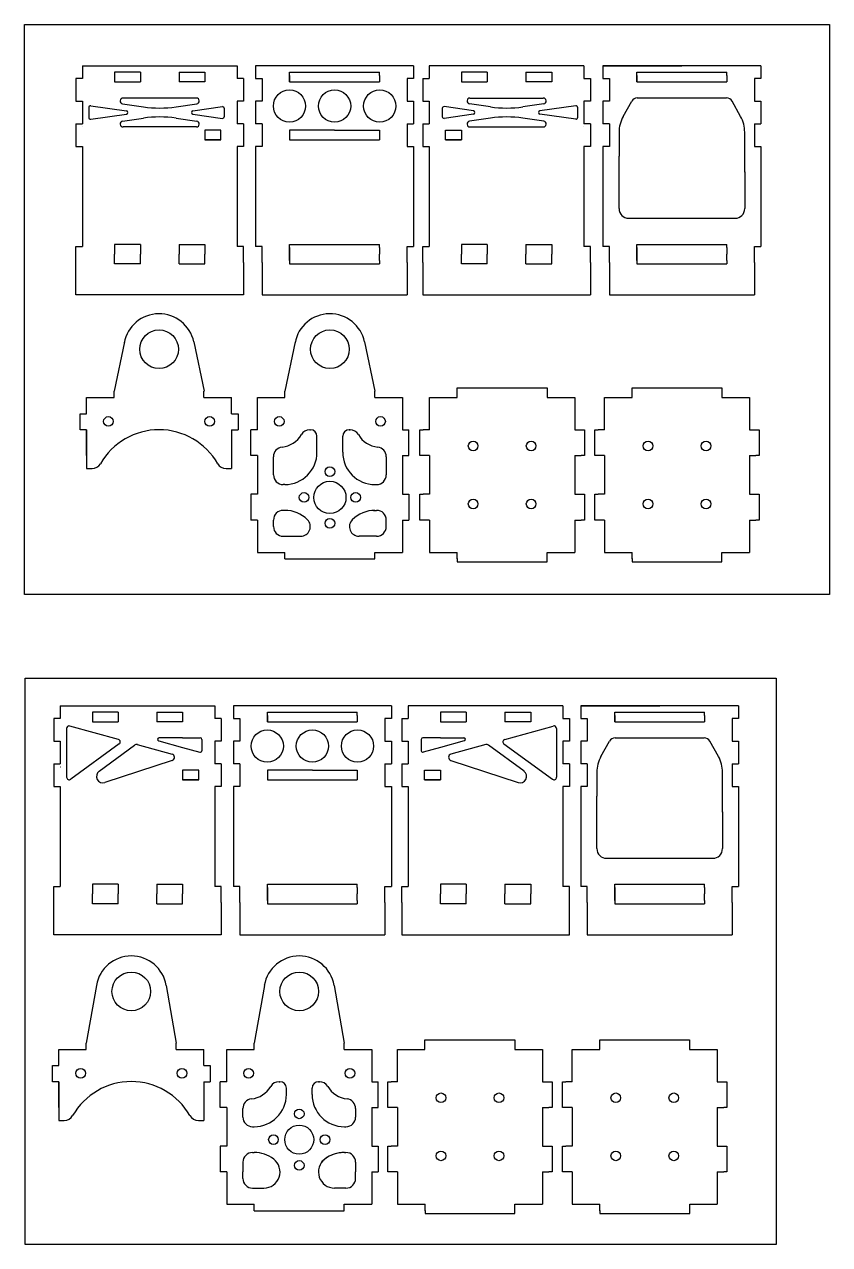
# Model space of a CAD drawing. Header units: millimetres. Extents: x 864 to 2914, y 1502 to 2002.
# Drawn here: x 1933.5 to 2183.4, y 1623.7 to 2002 of the extents above; entities that cross this region are included whole.
import ezdxf

# ---------------------------------------------------------------- set-up
doc = ezdxf.new("R2010")
doc.units = ezdxf.units.MM
doc.layers.add('2mm碳板', color=1, linetype='Continuous')
doc.layers.add('3mm碳板', color=160, linetype='Continuous')

msp = doc.modelspace()

# ---------------------------------------------------------------- linework, layer by layer
for points in [[(1933.52, 2002.04), (2183.39, 2002.04), (2183.39, 1825.22), (1933.52, 1825.22)], [(1933.73, 1799.29), (2166.78, 1799.29), (2166.78, 1623.66), (1933.73, 1623.66)]]:
    msp.add_lwpolyline(points, close=True)
at = {"layer": '2mm碳板'}
for p, q in [((1951.52, 1989.23), (1999.52, 1989.23)), ((1951.52, 1989.23), (1951.52, 1985.23)), ((1969.52, 1987.23), (1961.52, 1987.23)), ((1961.52, 1987.23), (1961.52, 1984.23)), ((1969.52, 1987.23), (1969.52, 1984.23)), ((1981.52, 1987.23), (1981.52, 1984.23)), ((1981.52, 1987.23), (1989.52, 1987.23)), ((1989.52, 1987.23), (1989.52, 1984.23)), ((1999.52, 1989.23), (1999.52, 1985.23)), ((2005.28, 1989.23), (2005.28, 1985.23)), ((2005.28, 1989.23), (2005.28, 1985.23)), ((2054.28, 1989.23), (2005.28, 1989.23)), ((2015.82, 1986.23), (2015.82, 1987.23)), ((2015.82, 1987.23), (2043.7, 1987.23)), ((2043.7, 1986.23), (2043.7, 1987.23)), ((2054.28, 1989.23), (2054.28, 1985.23)), ((2107.17, 1989.23), (2059.17, 1989.23)), ((2059.17, 1989.23), (2059.17, 1985.23)), ((2077.17, 1987.23), (2069.17, 1987.23)), ((2069.17, 1987.23), (2069.17, 1984.23)), ((2077.17, 1987.23), (2077.17, 1984.23)), ((2089.17, 1987.23), (2089.17, 1984.23)), ((2089.17, 1987.23), (2097.17, 1987.23)), ((2097.17, 1987.23), (2097.17, 1984.23)), ((2107.17, 1989.23), (2107.17, 1985.23)), ((2113.05, 1989.23), (2113.05, 1985.23)), ((2113.05, 1989.23), (2113.05, 1985.23)), ((2162.05, 1989.23), (2113.05, 1989.23)), ((2113.05, 1989.23), (2137.55, 1989.23)), ((2123.59, 1986.23), (2123.59, 1987.23)), ((2123.59, 1987.23), (2151.47, 1987.23)), ((2151.47, 1986.23), (2151.47, 1987.23)), ((2162.05, 1989.23), (2162.05, 1985.23)), ((1949.52, 1985.23), (1949.52, 1978.23)), ((1951.52, 1985.23), (1949.52, 1985.23)), ((1949.52, 1985.23), (1949.52, 1978.23)), ((1961.52, 1984.23), (1969.52, 1984.23)), ((1989.52, 1984.23), (1981.52, 1984.23)), ((2001.52, 1985.23), (1999.52, 1985.23)), ((2001.52, 1985.23), (2001.52, 1978.23)), ((2005.28, 1985.23), (2006.78, 1985.23)), ((2005.28, 1985.23), (2007.28, 1985.23)), ((2007.28, 1985.23), (2007.28, 1978.23)), ((2007.28, 1985.23), (2007.28, 1978.23)), ((2015.82, 1986.23), (2015.82, 1984.23)), ((2015.82, 1984.23), (2015.82, 1986.23)), ((2015.82, 1984.23), (2043.7, 1984.23)), ((2043.7, 1986.23), (2043.7, 1984.23)), ((2054.28, 1985.23), (2052.28, 1985.23)), ((2052.28, 1985.23), (2052.28, 1978.23)), ((2057.17, 1985.23), (2057.17, 1978.23)), ((2057.17, 1985.23), (2059.17, 1985.23)), ((2069.17, 1984.23), (2077.17, 1984.23)), ((2097.17, 1984.23), (2089.17, 1984.23)), ((2107.17, 1985.23), (2109.17, 1985.23)), ((2109.17, 1985.23), (2109.17, 1978.23)), ((2109.17, 1985.23), (2109.17, 1978.23)), ((2113.05, 1985.23), (2114.55, 1985.23)), ((2113.05, 1985.23), (2115.05, 1985.23)), ((2115.05, 1985.23), (2115.05, 1978.23)), ((2115.05, 1985.23), (2115.05, 1978.23)), ((2123.59, 1986.23), (2123.59, 1984.23)), ((2123.59, 1984.23), (2123.59, 1986.23)), ((2123.59, 1984.23), (2151.47, 1984.23)), ((2151.47, 1986.23), (2151.47, 1984.23)), ((2162.05, 1985.23), (2160.05, 1985.23)), ((2160.05, 1985.23), (2160.05, 1978.23)), ((1986.89, 1979.21), (1964.15, 1979.21)), ((2071.79, 1979.21), (2094.54, 1979.21)), ((2123.72, 1979.23), (2137.55, 1979.23)), ((2137.55, 1979.23), (2151.38, 1979.23)), ((1949.52, 1978.23), (1951.52, 1978.23)), ((1951.52, 1978.23), (1951.52, 1971.23)), ((1953.52, 1976.34), (1953.52, 1973.11)), ((1954.09, 1976.84), (1965.2, 1975.22)), ((1964.01, 1977.41), (1970.47, 1976.47)), ((1980.57, 1976.47), (1987.02, 1977.41)), ((1985.84, 1975.22), (1994.95, 1976.55)), ((1995.52, 1976.05), (1995.52, 1973.4)), ((1999.52, 1978.23), (1999.52, 1971.23)), ((2001.52, 1978.23), (1999.52, 1978.23)), ((2007.28, 1978.23), (2005.28, 1978.23)), ((2005.28, 1978.23), (2005.28, 1976.73)), ((2005.28, 1976.73), (2005.28, 1971.23)), ((2052.28, 1978.23), (2054.28, 1978.23)), ((2054.28, 1978.23), (2054.28, 1971.23)), ((2057.17, 1978.23), (2059.17, 1978.23)), ((2059.17, 1978.23), (2059.17, 1971.23)), ((2063.17, 1976.05), (2063.17, 1973.4)), ((2072.85, 1975.22), (2063.74, 1976.55)), ((2078.12, 1976.47), (2071.66, 1977.41)), ((2094.67, 1977.41), (2088.22, 1976.47)), ((2104.6, 1976.84), (2093.49, 1975.22)), ((2105.17, 1976.34), (2105.17, 1973.11)), ((2107.17, 1978.23), (2107.17, 1971.23)), ((2109.17, 1978.23), (2107.17, 1978.23)), ((2115.05, 1978.23), (2113.05, 1978.23)), ((2113.05, 1978.23), (2113.05, 1976.73)), ((2113.05, 1976.73), (2113.05, 1971.23)), ((2119.33, 1973.51), (2121.97, 1978.21)), ((2155.76, 1973.51), (2153.12, 1978.21)), ((2160.05, 1978.23), (2162.05, 1978.23)), ((2162.05, 1978.23), (2162.05, 1971.23)), ((1954.09, 1972.61), (1965.2, 1974.23)), ((1964.01, 1972.04), (1970.47, 1972.98)), ((1980.57, 1972.98), (1987.02, 1972.04)), ((1985.84, 1974.23), (1994.95, 1972.9)), ((2072.85, 1974.23), (2063.74, 1972.9)), ((2078.12, 1972.98), (2071.66, 1972.04)), ((2094.67, 1972.04), (2088.22, 1972.98)), ((2104.6, 1972.61), (2093.49, 1974.23)), ((1949.52, 1971.23), (1949.52, 1964.23)), ((1949.52, 1971.23), (1951.52, 1971.23)), ((1951.66, 1970.24), (1951.67, 1970.24)), ((1986.89, 1970.24), (1964.15, 1970.24)), ((1994.52, 1969.23), (1989.52, 1969.23)), ((1989.52, 1969.23), (1989.52, 1966.23)), ((1994.52, 1966.23), (1994.52, 1969.23)), ((2001.52, 1971.23), (1999.52, 1971.23)), ((2001.52, 1971.23), (2001.52, 1964.23)), ((2007.28, 1971.23), (2005.28, 1971.23)), ((2007.28, 1971.23), (2007.28, 1964.23)), ((2029.78, 1969.23), (2015.82, 1969.23)), ((2015.82, 1969.23), (2015.82, 1966.23)), ((2029.78, 1969.23), (2043.7, 1969.23)), ((2043.7, 1969.23), (2043.7, 1966.23)), ((2052.28, 1971.23), (2054.28, 1971.23)), ((2052.28, 1971.23), (2052.28, 1964.23)), ((2057.17, 1971.23), (2057.17, 1964.23)), ((2057.17, 1971.23), (2059.17, 1971.23)), ((2064.17, 1969.23), (2069.17, 1969.23)), ((2064.17, 1966.23), (2064.17, 1969.23)), ((2069.17, 1969.23), (2069.17, 1966.23)), ((2071.79, 1970.24), (2094.54, 1970.24)), ((2107.02, 1970.24), (2107.02, 1970.24)), ((2109.17, 1971.23), (2107.17, 1971.23)), ((2109.17, 1971.23), (2109.17, 1964.23)), ((2115.05, 1971.23), (2113.05, 1971.23)), ((2115.05, 1971.23), (2115.05, 1964.23)), ((2118.05, 1968.61), (2118.05, 1961.23)), ((2157.05, 1956.23), (2157.05, 1968.61)), ((2160.05, 1971.23), (2162.05, 1971.23)), ((2160.05, 1971.23), (2160.05, 1964.23)), ((1949.52, 1964.23), (1951.52, 1964.23)), ((1951.52, 1964.23), (1951.52, 1933.17)), ((1994.52, 1966.23), (1989.52, 1966.23)), ((1989.52, 1966.23), (1994.52, 1966.23)), ((1989.52, 1966.23), (1994.52, 1966.23)), ((2001.52, 1964.23), (1999.52, 1964.23)), ((1999.52, 1964.23), (1999.52, 1933.17)), ((2005.28, 1964.23), (2005.28, 1933.17)), ((2007.28, 1964.23), (2005.28, 1964.23)), ((2015.82, 1966.23), (2043.7, 1966.23)), ((2052.28, 1964.23), (2054.28, 1964.23)), ((2054.28, 1964.23), (2054.28, 1933.17)), ((2057.17, 1964.23), (2059.17, 1964.23)), ((2059.17, 1964.23), (2059.17, 1933.17)), ((2064.17, 1966.23), (2069.17, 1966.23)), ((2069.17, 1966.23), (2064.17, 1966.23)), ((2069.17, 1966.23), (2064.17, 1966.23)), ((2109.17, 1964.23), (2107.17, 1964.23)), ((2107.17, 1964.23), (2107.17, 1933.17)), ((2113.05, 1964.23), (2113.05, 1933.17)), ((2115.05, 1964.23), (2113.05, 1964.23)), ((2160.05, 1964.23), (2162.05, 1964.23)), ((2162.05, 1964.23), (2162.05, 1933.17)), ((2118.05, 1956.34), (2118.05, 1961.23)), ((2157.05, 1956.34), (2157.05, 1961.23)), ((2118.05, 1944.91), (2118.05, 1956.34)), ((2157.05, 1956.34), (2157.05, 1944.91)), ((2121.05, 1941.91), (2154.05, 1941.91)), ((1969.52, 1933.84), (1961.52, 1933.84)), ((1961.52, 1933.84), (1961.52, 1930.84)), ((1969.52, 1933.84), (1969.52, 1930.84)), ((1981.52, 1933.84), (1981.52, 1930.84)), ((1981.52, 1933.84), (1989.52, 1933.84)), ((1989.52, 1933.84), (1989.52, 1930.84)), ((2015.82, 1932.84), (2015.82, 1933.84)), ((2015.82, 1933.84), (2043.7, 1933.84)), ((2043.7, 1932.84), (2043.7, 1933.84)), ((2077.17, 1933.84), (2069.17, 1933.84)), ((2069.17, 1933.84), (2069.17, 1930.84)), ((2077.17, 1933.84), (2077.17, 1930.84)), ((2089.17, 1933.84), (2089.17, 1930.84)), ((2089.17, 1933.84), (2097.17, 1933.84)), ((2097.17, 1933.84), (2097.17, 1930.84)), ((2123.59, 1932.84), (2123.59, 1933.84)), ((2123.59, 1933.84), (2151.47, 1933.84)), ((2151.47, 1932.84), (2151.47, 1933.84)), ((1949.52, 1928.17), (1949.52, 1933.17)), ((1949.52, 1933.17), (1951.52, 1933.17)), ((1961.52, 1927.84), (1961.52, 1930.84)), ((1969.52, 1927.84), (1969.52, 1930.84)), ((1981.52, 1927.84), (1981.52, 1930.84)), ((1989.52, 1927.84), (1989.52, 1930.84)), ((2001.52, 1933.17), (1999.52, 1933.17)), ((2001.52, 1928.17), (2001.52, 1933.17)), ((2007.28, 1933.17), (2005.28, 1933.17)), ((2007.28, 1928.17), (2007.28, 1933.17)), ((2015.82, 1932.84), (2015.82, 1930.84)), ((2015.82, 1930.84), (2015.82, 1932.84)), ((2015.82, 1928.84), (2015.82, 1930.84)), ((2015.82, 1930.84), (2015.82, 1928.84)), ((2043.7, 1932.84), (2043.7, 1930.84)), ((2043.7, 1928.84), (2043.7, 1930.84)), ((2052.28, 1928.17), (2052.28, 1933.17)), ((2052.28, 1933.17), (2054.28, 1933.17)), ((2057.17, 1928.17), (2057.17, 1933.17)), ((2057.17, 1933.17), (2059.17, 1933.17)), ((2069.17, 1927.84), (2069.17, 1930.84)), ((2077.17, 1927.84), (2077.17, 1930.84)), ((2089.17, 1927.84), (2089.17, 1930.84)), ((2097.17, 1927.84), (2097.17, 1930.84)), ((2109.17, 1933.17), (2107.17, 1933.17)), ((2109.17, 1928.17), (2109.17, 1933.17)), ((2115.05, 1933.17), (2113.05, 1933.17)), ((2115.05, 1928.17), (2115.05, 1933.17)), ((2123.59, 1932.84), (2123.59, 1930.84)), ((2123.59, 1930.84), (2123.59, 1932.84)), ((2123.59, 1928.84), (2123.59, 1930.84)), ((2123.59, 1930.84), (2123.59, 1928.84)), ((2151.47, 1932.84), (2151.47, 1930.84)), ((2151.47, 1928.84), (2151.47, 1930.84)), ((2160.05, 1928.17), (2160.05, 1933.17)), ((2160.05, 1933.17), (2162.05, 1933.17)), ((1949.52, 1918.17), (1949.52, 1928.17)), ((1969.52, 1927.84), (1961.52, 1927.84)), ((1981.52, 1927.84), (1989.52, 1927.84)), ((2001.52, 1928.17), (2001.52, 1918.17)), ((2007.28, 1928.17), (2007.28, 1918.17)), ((2015.82, 1928.84), (2015.82, 1927.84)), ((2015.82, 1927.84), (2043.7, 1927.84)), ((2043.7, 1928.84), (2043.7, 1927.84)), ((2052.28, 1928.17), (2052.28, 1918.17)), ((2057.17, 1928.17), (2057.17, 1918.17)), ((2077.17, 1927.84), (2069.17, 1927.84)), ((2089.17, 1927.84), (2097.17, 1927.84)), ((2109.17, 1928.17), (2109.17, 1918.17)), ((2115.05, 1928.17), (2115.05, 1918.17)), ((2123.59, 1928.84), (2123.59, 1927.84)), ((2123.59, 1927.84), (2151.47, 1927.84)), ((2151.47, 1928.84), (2151.47, 1927.84)), ((2160.05, 1928.17), (2160.05, 1918.17)), ((2001.52, 1918.17), (1949.52, 1918.17)), ((2007.28, 1918.17), (2052.28, 1918.17)), ((2057.17, 1918.17), (2109.17, 1918.17)), ((2115.05, 1918.17), (2160.05, 1918.17)), ((1944.63, 1790.76), (1992.63, 1790.76)), ((1944.63, 1790.76), (1944.63, 1786.76)), ((1992.63, 1790.76), (1992.63, 1786.76)), ((1998.39, 1790.76), (1998.39, 1786.76)), ((1998.39, 1790.76), (1998.39, 1786.76)), ((2047.39, 1790.76), (1998.39, 1790.76)), ((2047.39, 1790.76), (2047.39, 1786.76)), ((2100.64, 1790.76), (2052.64, 1790.76)), ((2052.64, 1790.76), (2052.64, 1786.76)), ((2100.64, 1790.76), (2100.64, 1786.76)), ((2106.16, 1790.76), (2106.16, 1786.76)), ((2106.16, 1790.76), (2106.16, 1786.76)), ((2155.16, 1790.76), (2106.16, 1790.76)), ((2106.16, 1790.76), (2130.66, 1790.76)), ((2155.16, 1790.76), (2155.16, 1786.76)), ((1942.63, 1786.76), (1942.63, 1779.76)), ((1944.63, 1786.76), (1942.63, 1786.76)), ((1942.63, 1786.76), (1942.63, 1779.76)), ((1962.63, 1788.76), (1954.63, 1788.76)), ((1954.63, 1788.76), (1954.63, 1785.76)), ((1962.63, 1788.76), (1962.63, 1785.76)), ((1974.63, 1788.76), (1974.63, 1785.76)), ((1974.63, 1788.76), (1982.63, 1788.76)), ((1982.63, 1788.76), (1982.63, 1785.76)), ((1994.63, 1786.76), (1992.63, 1786.76)), ((1994.63, 1786.76), (1994.63, 1779.76)), ((1998.39, 1786.76), (1999.89, 1786.76)), ((1998.39, 1786.76), (2000.39, 1786.76)), ((2000.39, 1786.76), (2000.39, 1779.76)), ((2000.39, 1786.76), (2000.39, 1779.76)), ((2008.93, 1787.76), (2008.93, 1788.76)), ((2008.93, 1788.76), (2036.81, 1788.76)), ((2008.93, 1787.76), (2008.93, 1785.76)), ((2008.93, 1785.76), (2008.93, 1787.76)), ((2036.81, 1787.76), (2036.81, 1788.76)), ((2036.81, 1787.76), (2036.81, 1785.76)), ((2047.39, 1786.76), (2045.39, 1786.76)), ((2045.39, 1786.76), (2045.39, 1779.76)), ((2050.64, 1786.76), (2050.64, 1779.76)), ((2050.64, 1786.76), (2052.64, 1786.76)), ((2070.64, 1788.76), (2062.64, 1788.76)), ((2062.64, 1788.76), (2062.64, 1785.76)), ((2070.64, 1788.76), (2070.64, 1785.76)), ((2082.64, 1788.76), (2082.64, 1785.76)), ((2082.64, 1788.76), (2090.64, 1788.76)), ((2090.64, 1788.76), (2090.64, 1785.76)), ((2100.64, 1786.76), (2102.64, 1786.76)), ((2102.64, 1786.76), (2102.64, 1779.76)), ((2102.64, 1786.76), (2102.64, 1779.76)), ((2106.16, 1786.76), (2107.66, 1786.76)), ((2106.16, 1786.76), (2108.16, 1786.76)), ((2108.16, 1786.76), (2108.16, 1779.76)), ((2108.16, 1786.76), (2108.16, 1779.76)), ((2116.7, 1787.76), (2116.7, 1788.76)), ((2116.7, 1788.76), (2144.58, 1788.76)), ((2116.7, 1787.76), (2116.7, 1785.76)), ((2116.7, 1785.76), (2116.7, 1787.76)), ((2144.58, 1787.76), (2144.58, 1788.76)), ((2144.58, 1787.76), (2144.58, 1785.76)), ((2155.16, 1786.76), (2153.16, 1786.76)), ((2153.16, 1786.76), (2153.16, 1779.76)), ((1946.63, 1783.7), (1946.63, 1768.59)), ((1962.7, 1780.32), (1947.64, 1784.47)), ((1954.63, 1785.76), (1962.63, 1785.76)), ((1982.63, 1785.76), (1974.63, 1785.76)), ((2008.93, 1785.76), (2036.81, 1785.76)), ((2062.64, 1785.76), (2070.64, 1785.76)), ((2082.57, 1780.32), (2097.63, 1784.47)), ((2090.64, 1785.76), (2082.64, 1785.76)), ((2098.64, 1783.7), (2098.64, 1768.59)), ((2116.7, 1785.76), (2144.58, 1785.76)), ((1942.63, 1779.76), (1944.63, 1779.76)), ((1944.63, 1779.76), (1944.63, 1772.76)), ((1962.96, 1778.91), (1947.9, 1767.94)), ((1956.72, 1770.45), (1967.71, 1778.55)), ((1968.57, 1778.71), (1979.38, 1775.73)), ((1968.57, 1778.71), (1979.38, 1775.73)), ((1975.23, 1779.83), (1982.6, 1777.81)), ((1982.6, 1780.81), (1975.37, 1780.81)), ((1982.6, 1780.81), (1988.1, 1780.81)), ((1988.6, 1780.31), (1988.6, 1776.82)), ((1992.63, 1779.76), (1992.63, 1772.76)), ((1994.63, 1779.76), (1992.63, 1779.76)), ((2000.39, 1779.76), (1998.39, 1779.76)), ((1998.39, 1779.76), (1998.39, 1778.26)), ((2045.39, 1779.76), (2047.39, 1779.76)), ((2047.39, 1779.76), (2047.39, 1772.76)), ((2050.64, 1779.76), (2052.64, 1779.76)), ((2052.64, 1779.76), (2052.64, 1772.76)), ((2056.67, 1780.31), (2056.67, 1776.82)), ((2062.67, 1780.81), (2057.17, 1780.81)), ((2062.67, 1780.81), (2069.91, 1780.81)), ((2070.04, 1779.83), (2062.67, 1777.81)), ((2076.7, 1778.71), (2065.9, 1775.73)), ((2076.7, 1778.71), (2065.9, 1775.73)), ((2088.56, 1770.45), (2077.56, 1778.55)), ((2082.31, 1778.91), (2097.37, 1767.94)), ((2100.64, 1779.76), (2100.64, 1772.76)), ((2102.64, 1779.76), (2100.64, 1779.76)), ((2108.16, 1779.76), (2106.16, 1779.76)), ((2106.16, 1779.76), (2106.16, 1778.26)), ((2112.44, 1775.05), (2115.08, 1779.74)), ((2116.83, 1780.76), (2130.66, 1780.76)), ((2130.66, 1780.76), (2144.49, 1780.76)), ((2148.87, 1775.05), (2146.23, 1779.74)), ((2153.16, 1779.76), (2155.16, 1779.76)), ((2155.16, 1779.76), (2155.16, 1772.76)), ((1982.6, 1777.81), (1987.97, 1776.34)), ((1998.39, 1778.26), (1998.39, 1772.76)), ((2062.67, 1777.81), (2057.3, 1776.34)), ((2106.16, 1778.26), (2106.16, 1772.76)), ((1942.63, 1772.76), (1942.63, 1765.76)), ((1942.63, 1772.76), (1944.63, 1772.76)), ((1944.77, 1771.77), (1944.78, 1771.77)), ((1979.42, 1773.82), (1958.53, 1766.94)), ((1994.63, 1772.76), (1992.63, 1772.76)), ((1994.63, 1772.76), (1994.63, 1765.76)), ((2000.39, 1772.76), (1998.39, 1772.76)), ((2000.39, 1772.76), (2000.39, 1765.76)), ((2045.39, 1772.76), (2047.39, 1772.76)), ((2045.39, 1772.76), (2045.39, 1765.76)), ((2050.64, 1772.76), (2050.64, 1765.76)), ((2050.64, 1772.76), (2052.64, 1772.76)), ((2065.85, 1773.82), (2086.75, 1766.94)), ((2100.5, 1771.77), (2100.5, 1771.77)), ((2102.64, 1772.76), (2100.64, 1772.76)), ((2102.64, 1772.76), (2102.64, 1765.76)), ((2108.16, 1772.76), (2106.16, 1772.76)), ((2108.16, 1772.76), (2108.16, 1765.76)), ((2153.16, 1772.76), (2155.16, 1772.76)), ((2153.16, 1772.76), (2153.16, 1765.76)), ((1987.63, 1770.76), (1982.63, 1770.76)), ((1982.63, 1770.76), (1982.63, 1767.76)), ((1987.63, 1767.76), (1982.63, 1767.76)), ((1982.63, 1767.76), (1987.63, 1767.76)), ((1982.63, 1767.76), (1987.63, 1767.76)), ((1987.63, 1767.76), (1987.63, 1770.76)), ((2022.89, 1770.76), (2008.93, 1770.76)), ((2008.93, 1770.76), (2008.93, 1767.76)), ((2008.93, 1767.76), (2036.81, 1767.76)), ((2022.89, 1770.76), (2036.81, 1770.76)), ((2036.81, 1770.76), (2036.81, 1767.76)), ((2057.64, 1770.76), (2062.64, 1770.76)), ((2057.64, 1767.76), (2057.64, 1770.76)), ((2057.64, 1767.76), (2062.64, 1767.76)), ((2062.64, 1767.76), (2057.64, 1767.76)), ((2062.64, 1767.76), (2057.64, 1767.76)), ((2062.64, 1770.76), (2062.64, 1767.76)), ((2111.16, 1770.14), (2111.16, 1762.76)), ((2150.16, 1757.76), (2150.16, 1770.14)), ((1942.63, 1765.76), (1944.63, 1765.76)), ((1944.63, 1765.76), (1944.63, 1734.7)), ((1994.63, 1765.76), (1992.63, 1765.76)), ((1992.63, 1765.76), (1992.63, 1734.7)), ((1998.39, 1765.76), (1998.39, 1734.7)), ((2000.39, 1765.76), (1998.39, 1765.76)), ((2045.39, 1765.76), (2047.39, 1765.76)), ((2047.39, 1765.76), (2047.39, 1734.7)), ((2050.64, 1765.76), (2052.64, 1765.76)), ((2052.64, 1765.76), (2052.64, 1734.7)), ((2102.64, 1765.76), (2100.64, 1765.76)), ((2100.64, 1765.76), (2100.64, 1734.7)), ((2106.16, 1765.76), (2106.16, 1734.7)), ((2108.16, 1765.76), (2106.16, 1765.76)), ((2153.16, 1765.76), (2155.16, 1765.76)), ((2155.16, 1765.76), (2155.16, 1734.7)), ((2111.16, 1757.88), (2111.16, 1762.76)), ((2150.16, 1757.88), (2150.16, 1762.76)), ((2111.16, 1746.44), (2111.16, 1757.88)), ((2150.16, 1757.88), (2150.16, 1746.44)), ((2114.16, 1743.44), (2147.16, 1743.44)), ((1942.63, 1729.7), (1942.63, 1734.7)), ((1942.63, 1734.7), (1944.63, 1734.7)), ((1962.63, 1735.38), (1954.63, 1735.38)), ((1954.63, 1735.38), (1954.63, 1732.38)), ((1962.63, 1735.38), (1962.63, 1732.38)), ((1974.63, 1735.38), (1974.63, 1732.38)), ((1974.63, 1735.38), (1982.63, 1735.38)), ((1982.63, 1735.38), (1982.63, 1732.38)), ((1994.63, 1734.7), (1992.63, 1734.7)), ((1994.63, 1729.7), (1994.63, 1734.7)), ((2000.39, 1734.7), (1998.39, 1734.7)), ((2000.39, 1729.7), (2000.39, 1734.7)), ((2008.93, 1734.38), (2008.93, 1735.38)), ((2008.93, 1735.38), (2036.81, 1735.38)), ((2008.93, 1734.38), (2008.93, 1732.38)), ((2008.93, 1732.38), (2008.93, 1734.38)), ((2036.81, 1734.38), (2036.81, 1735.38)), ((2036.81, 1734.38), (2036.81, 1732.38)), ((2045.39, 1729.7), (2045.39, 1734.7)), ((2045.39, 1734.7), (2047.39, 1734.7)), ((2050.64, 1729.7), (2050.64, 1734.7)), ((2050.64, 1734.7), (2052.64, 1734.7)), ((2070.64, 1735.38), (2062.64, 1735.38)), ((2062.64, 1735.38), (2062.64, 1732.38)), ((2070.64, 1735.38), (2070.64, 1732.38)), ((2082.64, 1735.38), (2082.64, 1732.38)), ((2082.64, 1735.38), (2090.64, 1735.38)), ((2090.64, 1735.38), (2090.64, 1732.38)), ((2102.64, 1734.7), (2100.64, 1734.7)), ((2102.64, 1729.7), (2102.64, 1734.7)), ((2108.16, 1734.7), (2106.16, 1734.7)), ((2108.16, 1729.7), (2108.16, 1734.7)), ((2116.7, 1734.38), (2116.7, 1735.38)), ((2116.7, 1735.38), (2144.58, 1735.38)), ((2116.7, 1734.38), (2116.7, 1732.38)), ((2116.7, 1732.38), (2116.7, 1734.38)), ((2144.58, 1734.38), (2144.58, 1735.38)), ((2144.58, 1734.38), (2144.58, 1732.38)), ((2153.16, 1729.7), (2153.16, 1734.7)), ((2153.16, 1734.7), (2155.16, 1734.7)), ((1942.63, 1719.7), (1942.63, 1729.7)), ((1954.63, 1729.38), (1954.63, 1732.38)), ((1962.63, 1729.38), (1954.63, 1729.38)), ((1962.63, 1729.38), (1962.63, 1732.38)), ((1974.63, 1729.38), (1974.63, 1732.38)), ((1974.63, 1729.38), (1982.63, 1729.38)), ((1982.63, 1729.38), (1982.63, 1732.38)), ((1994.63, 1729.7), (1994.63, 1719.7)), ((2000.39, 1729.7), (2000.39, 1719.7)), ((2008.93, 1730.38), (2008.93, 1732.38)), ((2008.93, 1732.38), (2008.93, 1730.38)), ((2008.93, 1730.38), (2008.93, 1729.38)), ((2008.93, 1729.38), (2036.81, 1729.38)), ((2036.81, 1730.38), (2036.81, 1732.38)), ((2036.81, 1730.38), (2036.81, 1729.38)), ((2045.39, 1729.7), (2045.39, 1719.7)), ((2050.64, 1729.7), (2050.64, 1719.7)), ((2062.64, 1729.38), (2062.64, 1732.38)), ((2070.64, 1729.38), (2062.64, 1729.38)), ((2070.64, 1729.38), (2070.64, 1732.38)), ((2082.64, 1729.38), (2082.64, 1732.38)), ((2082.64, 1729.38), (2090.64, 1729.38)), ((2090.64, 1729.38), (2090.64, 1732.38)), ((2102.64, 1719.7), (2102.64, 1729.7)), ((2108.16, 1729.7), (2108.16, 1719.7)), ((2116.7, 1730.38), (2116.7, 1732.38)), ((2116.7, 1732.38), (2116.7, 1730.38)), ((2116.7, 1730.38), (2116.7, 1729.38)), ((2116.7, 1729.38), (2144.58, 1729.38)), ((2144.58, 1730.38), (2144.58, 1732.38)), ((2144.58, 1730.38), (2144.58, 1729.38)), ((2153.16, 1729.7), (2153.16, 1719.7)), ((1994.63, 1719.7), (1942.63, 1719.7)), ((2000.39, 1719.7), (2045.39, 1719.7)), ((2050.64, 1719.7), (2102.64, 1719.7)), ((2108.16, 1719.7), (2153.16, 1719.7))]:
    msp.add_line(p, q, dxfattribs=at)
for centre in [(2015.78, 1976.73), (2029.78, 1976.73), (2043.78, 1976.73), (2008.89, 1778.26), (2022.89, 1778.26), (2036.89, 1778.26)]:
    msp.add_circle(centre, 5, dxfattribs=at)
for centre, radius, start, end in [((1964.15, 1978.31), 0.905, 90, 261.7029), ((1986.89, 1978.31), 0.905, 278.2971, 90), ((2071.79, 1978.31), 0.905, 90, 261.7029), ((2094.54, 1978.31), 0.905, 278.2971, 90), ((2123.72, 1977.23), 2, 90, 150.6422), ((2151.38, 1977.23), 2, 29.3578, 90), ((1954.02, 1976.34), 0.5, 81.7029, 180), ((1965.13, 1974.73), 0.5, 278.2971, 81.7029), ((1975.52, 2011.11), 35, 261.7029, 278.2971), ((1985.91, 1974.73), 0.5, 98.2971, 261.7029), ((1995.02, 1976.05), 0.5, 360, 98.2971), ((2063.67, 1976.05), 0.5, 81.7029, 180), ((2072.77, 1974.73), 0.5, 278.2971, 81.7029), ((2083.17, 2011.11), 35, 261.7029, 278.2971), ((2093.56, 1974.73), 0.5, 98.2971, 261.7029), ((2104.67, 1976.34), 0.5, 0, 98.2971), ((1954.02, 1973.11), 0.5, 180, 278.2971), ((1964.15, 1971.14), 0.905, 98.2971, 270), ((1975.52, 1938.34), 35, 81.7029, 98.2971), ((1986.89, 1971.14), 0.905, 270, 81.7029), ((1995.02, 1973.4), 0.5, 261.7029, 360), ((2063.67, 1973.4), 0.5, 180, 278.2971), ((2071.79, 1971.14), 0.905, 98.2971, 270), ((2083.17, 1938.34), 35, 81.7029, 98.2971), ((2094.54, 1971.14), 0.905, 270, 81.7029), ((2104.67, 1973.11), 0.5, 261.7029, 0), ((2128.05, 1968.61), 10, 150.6422, 180), ((2147.05, 1968.61), 10, 0, 29.3578), ((2121.05, 1944.91), 3, 180, 270), ((2154.05, 1944.91), 3, 270, 360), ((1947.43, 1783.7), 0.8, 74.6085, 180), ((2097.84, 1783.7), 0.8, 0, 105.3915), ((1962.49, 1779.55), 0.8, 306.0553, 74.6085), ((1968.31, 1777.74), 1, 74.6085, 126.3728), ((1975.37, 1780.31), 0.5, 90, 254.685), ((1988.1, 1780.31), 0.5, 0, 90), ((2057.17, 1780.31), 0.5, 90, 180), ((2069.91, 1780.31), 0.5, 285.315, 90), ((2076.97, 1777.74), 1, 53.6272, 105.3915), ((2082.79, 1779.55), 0.8, 105.3915, 233.9447), ((2116.83, 1778.76), 2, 90, 150.6422), ((2144.49, 1778.76), 2, 29.3578, 90), ((1979.11, 1774.77), 1, 288.2293, 74.6085), ((1988.1, 1776.82), 0.5, 254.685, 0), ((2057.17, 1776.82), 0.5, 180, 285.315), ((2066.16, 1774.77), 1, 105.3915, 251.7707), ((2121.16, 1770.14), 10, 150.6422, 180), ((2140.16, 1770.14), 10, 0, 29.3578), ((1947.43, 1768.59), 0.8, 180, 306.0553), ((1957.9, 1768.84), 2, 126.3728, 288.2293), ((2087.37, 1768.84), 2, 251.7707, 53.6272), ((2097.84, 1768.59), 0.8, 233.9447, 0), ((2114.16, 1746.44), 3, 180, 270), ((2147.16, 1746.44), 3, 270, 360)]:
    msp.add_arc(centre, radius, start, end, dxfattribs=at)
at = {"layer": '3mm碳板'}
for p, q in [((1964.56, 1903.56), (1961.36, 1888.31)), ((1986.09, 1903.56), (1989.28, 1888.31)), ((2017.55, 1903.56), (2014.36, 1888.31)), ((2039.09, 1903.56), (2042.28, 1888.31)), ((1961.36, 1886.31), (1961.36, 1888.31)), ((1989.24, 1886.31), (1989.24, 1888.31)), ((2014.36, 1886.31), (2014.36, 1888.31)), ((2042.24, 1886.31), (2042.24, 1888.31)), ((2067.82, 1886.32), (2067.81, 1889.32)), ((2067.81, 1889.32), (2095.7, 1889.32)), ((2095.7, 1889.32), (2095.7, 1886.32)), ((2122.08, 1886.32), (2122.08, 1889.32)), ((2122.08, 1889.32), (2149.96, 1889.32)), ((2149.96, 1889.32), (2149.96, 1886.32)), ((1952.82, 1886.32), (1961.36, 1886.32)), ((1952.82, 1881.32), (1952.82, 1886.32)), ((1952.82, 1886.32), (1961.36, 1886.32)), ((1961.36, 1886.32), (1961.36, 1886.31)), ((1989.24, 1886.32), (1997.82, 1886.32)), ((1989.24, 1886.32), (1989.24, 1886.31)), ((1997.82, 1881.32), (1997.82, 1886.32)), ((2005.82, 1886.32), (2014.36, 1886.32)), ((2005.82, 1876.32), (2005.82, 1886.32)), ((2005.82, 1886.32), (2014.36, 1886.32)), ((2014.36, 1886.32), (2014.36, 1886.31)), ((2042.24, 1886.32), (2050.82, 1886.32)), ((2042.24, 1886.32), (2042.24, 1886.31)), ((2050.82, 1886.32), (2050.82, 1876.32)), ((2059.28, 1886.32), (2067.82, 1886.32)), ((2059.28, 1876.32), (2059.28, 1886.32)), ((2059.28, 1886.32), (2067.82, 1886.32)), ((2067.82, 1886.32), (2067.82, 1886.31)), ((2095.7, 1886.32), (2104.28, 1886.32)), ((2095.7, 1886.32), (2095.7, 1886.31)), ((2104.28, 1886.32), (2104.28, 1876.32)), ((2113.54, 1886.32), (2122.08, 1886.32)), ((2113.54, 1876.32), (2113.54, 1886.32)), ((2113.54, 1886.32), (2122.08, 1886.32)), ((2122.08, 1886.32), (2122.08, 1886.31)), ((2149.96, 1886.32), (2158.54, 1886.32)), ((2149.96, 1886.32), (2149.96, 1886.31)), ((2158.54, 1886.32), (2158.54, 1876.32)), ((1950.82, 1881.32), (1952.82, 1881.32)), ((1950.82, 1876.32), (1950.82, 1881.32)), ((1997.82, 1881.32), (1999.82, 1881.32)), ((1999.82, 1881.32), (1999.82, 1876.32)), ((1952.82, 1876.32), (1950.82, 1876.32)), ((1952.82, 1868.32), (1952.82, 1876.32)), ((1952.82, 1876.32), (1952.82, 1864.32)), ((1997.82, 1876.32), (1999.82, 1876.32)), ((1997.82, 1876.32), (1997.82, 1868.32)), ((2005.82, 1876.32), (2003.82, 1876.32)), ((2003.82, 1868.32), (2003.82, 1876.32)), ((2022.07, 1876.32), (2022.32, 1876.32)), ((2024.32, 1869.35), (2024.32, 1874.32)), ((2032.32, 1869.35), (2032.32, 1874.32)), ((2034.32, 1876.32), (2034.57, 1876.32)), ((2034.57, 1876.32), (2034.32, 1876.32)), ((2050.82, 1876.32), (2052.82, 1876.32)), ((2052.82, 1868.32), (2052.82, 1876.32)), ((2056.28, 1868.32), (2056.28, 1876.32)), ((2056.28, 1876.32), (2057.28, 1876.32)), ((2059.28, 1876.32), (2057.28, 1876.32)), ((2104.28, 1876.32), (2106.28, 1876.32)), ((2106.28, 1876.32), (2107.28, 1876.32)), ((2107.28, 1876.32), (2107.28, 1868.32)), ((2110.54, 1868.32), (2110.54, 1876.32)), ((2110.54, 1876.32), (2111.54, 1876.32)), ((2113.54, 1876.32), (2111.54, 1876.32)), ((2158.54, 1876.32), (2160.54, 1876.32)), ((2160.54, 1876.32), (2161.54, 1876.32)), ((2161.54, 1876.32), (2161.54, 1868.32)), ((1952.82, 1868.32), (1952.82, 1864.32)), ((1997.82, 1868.32), (1997.82, 1864.32)), ((2005.82, 1868.32), (2003.82, 1868.32)), ((2005.82, 1868.32), (2005.82, 1856.32)), ((2010.82, 1862.35), (2010.82, 1867.99)), ((2045.82, 1867.99), (2045.82, 1864.38)), ((2050.82, 1868.32), (2050.82, 1856.32)), ((2050.82, 1868.32), (2052.82, 1868.32)), ((2057.28, 1868.32), (2056.28, 1868.32)), ((2059.28, 1868.32), (2057.28, 1868.32)), ((2059.28, 1868.32), (2059.28, 1856.32)), ((2104.28, 1868.32), (2104.28, 1856.32)), ((2104.28, 1868.32), (2106.28, 1868.32)), ((2107.28, 1868.32), (2106.28, 1868.32)), ((2111.54, 1868.32), (2110.54, 1868.32)), ((2113.54, 1868.32), (2111.54, 1868.32)), ((2113.54, 1868.32), (2113.54, 1856.32)), ((2158.54, 1868.32), (2158.54, 1856.32)), ((2158.54, 1868.32), (2160.54, 1868.32)), ((2161.54, 1868.32), (2160.54, 1868.32)), ((1952.82, 1864.32), (1954.52, 1864.32)), ((1996.12, 1864.32), (1997.82, 1864.32)), ((2045.82, 1864.38), (2045.82, 1862.35)), ((2014.32, 1859.35), (2013.82, 1859.35)), ((2041.84, 1859.35), (2042.82, 1859.35)), ((2005.82, 1856.32), (2003.82, 1856.32)), ((2005.82, 1856.32), (2003.82, 1856.32)), ((2003.82, 1856.32), (2003.82, 1848.32)), ((2050.82, 1856.32), (2052.82, 1856.32)), ((2050.82, 1856.32), (2052.82, 1856.32)), ((2052.82, 1856.32), (2052.82, 1848.32)), ((2056.28, 1848.32), (2056.28, 1856.32)), ((2056.28, 1856.32), (2057.28, 1856.32)), ((2059.28, 1856.32), (2057.28, 1856.32)), ((2059.28, 1856.32), (2057.28, 1856.32)), ((2104.28, 1856.32), (2106.28, 1856.32)), ((2104.28, 1856.32), (2106.28, 1856.32)), ((2106.28, 1856.32), (2107.28, 1856.32)), ((2107.28, 1856.32), (2107.28, 1848.32)), ((2110.54, 1848.32), (2110.54, 1856.32)), ((2110.54, 1856.32), (2111.54, 1856.32)), ((2113.54, 1856.32), (2111.54, 1856.32)), ((2113.54, 1856.32), (2111.54, 1856.32)), ((2158.54, 1856.32), (2160.54, 1856.32)), ((2158.54, 1856.32), (2160.54, 1856.32)), ((2160.54, 1856.32), (2161.54, 1856.32)), ((2161.54, 1856.32), (2161.54, 1848.32)), ((2014.8, 1851.35), (2013.82, 1851.35)), ((2041.84, 1851.35), (2042.82, 1851.35)), ((2005.82, 1848.32), (2003.82, 1848.32)), ((2005.82, 1848.32), (2005.82, 1838.32)), ((2010.82, 1846.32), (2010.82, 1848.35)), ((2045.82, 1846.32), (2045.82, 1848.35)), ((2050.82, 1848.32), (2050.82, 1838.32)), ((2050.82, 1848.32), (2052.82, 1848.32)), ((2057.28, 1848.32), (2056.28, 1848.32)), ((2059.28, 1848.32), (2057.28, 1848.32)), ((2059.28, 1848.32), (2059.28, 1838.32)), ((2104.28, 1848.32), (2104.28, 1838.32)), ((2104.28, 1848.32), (2106.28, 1848.32)), ((2107.28, 1848.32), (2106.28, 1848.32)), ((2111.54, 1848.32), (2110.54, 1848.32)), ((2113.54, 1848.32), (2111.54, 1848.32)), ((2113.54, 1848.32), (2113.54, 1838.32)), ((2158.54, 1848.32), (2158.54, 1838.32)), ((2158.54, 1848.32), (2160.54, 1848.32)), ((2161.54, 1848.32), (2160.54, 1848.32)), ((2013.82, 1843.32), (2019.25, 1843.32)), ((2042.82, 1843.32), (2037.39, 1843.32)), ((2042.82, 1843.32), (2037.39, 1843.32)), ((2005.82, 1838.32), (2011.16, 1838.32)), ((2011.16, 1838.32), (2014.38, 1838.32)), ((2014.38, 1836.32), (2014.38, 1838.32)), ((2014.38, 1836.32), (2021.16, 1836.32)), ((2021.16, 1836.32), (2035.48, 1836.32)), ((2035.48, 1836.32), (2042.26, 1836.32)), ((2042.26, 1838.32), (2045.48, 1838.32)), ((2042.26, 1836.32), (2042.26, 1838.32)), ((2045.48, 1838.32), (2050.82, 1838.32)), ((2059.28, 1838.32), (2064.62, 1838.32)), ((2064.62, 1838.32), (2067.84, 1838.32)), ((2067.84, 1836.32), (2067.84, 1838.32)), ((2067.84, 1836.41), (2067.84, 1835.41)), ((2067.84, 1835.41), (2095.72, 1835.41)), ((2095.72, 1838.32), (2098.94, 1838.32)), ((2095.72, 1836.32), (2095.72, 1838.32)), ((2095.72, 1835.41), (2095.72, 1836.32)), ((2098.94, 1838.32), (2104.28, 1838.32)), ((2113.54, 1838.32), (2118.88, 1838.32)), ((2118.88, 1838.32), (2122.1, 1838.32)), ((2122.1, 1836.32), (2122.1, 1838.32)), ((2122.1, 1836.41), (2122.1, 1835.41)), ((2122.1, 1835.41), (2149.98, 1835.41)), ((2149.98, 1838.32), (2153.2, 1838.32)), ((2149.98, 1836.32), (2149.98, 1838.32)), ((2149.98, 1835.41), (2149.98, 1836.32)), ((2153.2, 1838.32), (2158.54, 1838.32)), ((1955.86, 1704.05), (1952.74, 1686.16)), ((1977.54, 1704.05), (1980.66, 1686.16)), ((2007.98, 1704.05), (2004.85, 1686.16)), ((2029.65, 1704.05), (2032.77, 1686.16)), ((1944.2, 1684.17), (1952.74, 1684.17)), ((1944.2, 1679.17), (1944.2, 1684.17)), ((1944.2, 1684.17), (1952.74, 1684.17)), ((1952.74, 1684.16), (1952.74, 1686.16)), ((1952.74, 1684.17), (1952.74, 1684.16)), ((1980.62, 1684.16), (1980.62, 1686.16)), ((1980.62, 1684.17), (1989.2, 1684.17)), ((1980.62, 1684.17), (1980.62, 1684.16)), ((1989.2, 1679.17), (1989.2, 1684.17)), ((1996.31, 1684.17), (2004.85, 1684.17)), ((1996.31, 1674.17), (1996.31, 1684.17)), ((1996.31, 1684.17), (2004.85, 1684.17)), ((2004.85, 1684.16), (2004.85, 1686.16)), ((2004.85, 1684.17), (2004.85, 1684.16)), ((2032.73, 1684.16), (2032.73, 1686.16)), ((2032.73, 1684.17), (2041.31, 1684.17)), ((2032.73, 1684.17), (2032.73, 1684.16)), ((2041.31, 1684.17), (2041.31, 1674.17)), ((2049.29, 1684.17), (2057.83, 1684.17)), ((2049.29, 1674.17), (2049.29, 1684.17)), ((2049.29, 1684.17), (2057.83, 1684.17)), ((2057.83, 1684.17), (2057.82, 1687.17)), ((2057.82, 1687.17), (2085.7, 1687.17)), ((2057.83, 1684.17), (2057.82, 1684.16)), ((2085.7, 1687.17), (2085.7, 1684.17)), ((2085.7, 1684.17), (2094.29, 1684.17)), ((2085.7, 1684.17), (2085.7, 1684.16)), ((2094.29, 1684.17), (2094.29, 1674.17)), ((2103.55, 1684.17), (2112.09, 1684.17)), ((2103.55, 1674.17), (2103.55, 1684.17)), ((2103.55, 1684.17), (2112.09, 1684.17)), ((2112.09, 1684.17), (2112.08, 1687.17)), ((2112.08, 1687.17), (2139.96, 1687.17)), ((2112.09, 1684.17), (2112.09, 1684.16)), ((2139.96, 1687.17), (2139.96, 1684.17)), ((2139.96, 1684.17), (2148.55, 1684.17)), ((2139.96, 1684.17), (2139.97, 1684.16)), ((2148.55, 1684.17), (2148.55, 1674.17)), ((1942.2, 1679.17), (1944.2, 1679.17)), ((1942.2, 1674.17), (1942.2, 1679.17)), ((1989.2, 1679.17), (1991.2, 1679.17)), ((1991.2, 1679.17), (1991.2, 1674.17)), ((1944.2, 1674.17), (1942.2, 1674.17)), ((1944.2, 1666.17), (1944.2, 1674.17)), ((1944.2, 1674.17), (1944.2, 1662.17)), ((1989.2, 1674.17), (1991.2, 1674.17)), ((1989.2, 1674.17), (1989.2, 1666.17)), ((1996.31, 1674.17), (1994.31, 1674.17)), ((1994.31, 1666.17), (1994.31, 1674.17)), ((2012.56, 1674.17), (2012.81, 1674.17)), ((2024.81, 1674.17), (2025.07, 1674.17)), ((2025.07, 1674.17), (2024.81, 1674.17)), ((2041.31, 1674.17), (2043.31, 1674.17)), ((2043.31, 1666.17), (2043.31, 1674.17)), ((2046.29, 1666.17), (2046.29, 1674.17)), ((2046.29, 1674.17), (2047.29, 1674.17)), ((2049.29, 1674.17), (2047.29, 1674.17)), ((2094.29, 1674.17), (2096.29, 1674.17)), ((2096.29, 1674.17), (2097.29, 1674.17)), ((2097.29, 1674.17), (2097.29, 1666.17)), ((2100.55, 1666.17), (2100.55, 1674.17)), ((2100.55, 1674.17), (2101.55, 1674.17)), ((2103.55, 1674.17), (2101.55, 1674.17)), ((2148.55, 1674.17), (2150.55, 1674.17)), ((2150.55, 1674.17), (2151.55, 1674.17)), ((2151.55, 1674.17), (2151.55, 1666.17)), ((2014.81, 1670.2), (2014.81, 1672.17)), ((2022.81, 1670.2), (2022.81, 1672.17)), ((1944.2, 1666.17), (1944.2, 1662.17)), ((1989.2, 1666.17), (1989.2, 1662.17)), ((1996.31, 1666.17), (1994.31, 1666.17)), ((1996.31, 1666.17), (1996.31, 1654.17)), ((2001.31, 1663.2), (2001.31, 1665.84)), ((2036.31, 1665.84), (2036.31, 1663.2)), ((2041.31, 1666.17), (2041.31, 1654.17)), ((2041.31, 1666.17), (2043.31, 1666.17)), ((2047.29, 1666.17), (2046.29, 1666.17)), ((2049.29, 1666.17), (2047.29, 1666.17)), ((2049.29, 1666.17), (2049.29, 1654.17)), ((2094.29, 1666.17), (2094.29, 1654.17)), ((2094.29, 1666.17), (2096.29, 1666.17)), ((2097.29, 1666.17), (2096.29, 1666.17)), ((2101.55, 1666.17), (2100.55, 1666.17)), ((2103.55, 1666.17), (2101.55, 1666.17)), ((2103.55, 1666.17), (2103.55, 1654.17)), ((2148.55, 1666.17), (2148.55, 1654.17)), ((2148.55, 1666.17), (2150.55, 1666.17)), ((2151.55, 1666.17), (2150.55, 1666.17)), ((1944.2, 1662.17), (1945.9, 1662.17)), ((1987.5, 1662.17), (1989.2, 1662.17)), ((2004.31, 1660.2), (2004.81, 1660.2)), ((2032.81, 1660.2), (2033.31, 1660.2)), ((1996.31, 1654.17), (1994.31, 1654.17)), ((1996.31, 1654.17), (1994.31, 1654.17)), ((1994.31, 1654.17), (1994.31, 1646.17)), ((2041.31, 1654.17), (2043.31, 1654.17)), ((2041.31, 1654.17), (2043.31, 1654.17)), ((2043.31, 1654.17), (2043.31, 1646.17)), ((2046.29, 1646.17), (2046.29, 1654.17)), ((2046.29, 1654.17), (2047.29, 1654.17)), ((2049.29, 1654.17), (2047.29, 1654.17)), ((2049.29, 1654.17), (2047.29, 1654.17)), ((2094.29, 1654.17), (2096.29, 1654.17)), ((2094.29, 1654.17), (2096.29, 1654.17)), ((2096.29, 1654.17), (2097.29, 1654.17)), ((2097.29, 1654.17), (2097.29, 1646.17)), ((2100.55, 1646.17), (2100.55, 1654.17)), ((2100.55, 1654.17), (2101.55, 1654.17)), ((2103.55, 1654.17), (2101.55, 1654.17)), ((2103.55, 1654.17), (2101.55, 1654.17)), ((2148.55, 1654.17), (2150.55, 1654.17)), ((2148.55, 1654.17), (2150.55, 1654.17)), ((2150.55, 1654.17), (2151.55, 1654.17)), ((2151.55, 1654.17), (2151.55, 1646.17)), ((2004.31, 1652.2), (2004.81, 1652.2)), ((2032.81, 1652.2), (2033.31, 1652.2)), ((1996.31, 1646.17), (1994.31, 1646.17)), ((1996.31, 1646.17), (1996.31, 1636.17)), ((2001.31, 1649.2), (2001.31, 1646.2)), ((2001.31, 1644.17), (2001.31, 1646.2)), ((2036.31, 1649.2), (2036.31, 1646.2)), ((2036.31, 1644.17), (2036.31, 1646.2)), ((2041.31, 1646.17), (2041.31, 1636.17)), ((2041.31, 1646.17), (2043.31, 1646.17)), ((2047.29, 1646.17), (2046.29, 1646.17)), ((2049.29, 1646.17), (2047.29, 1646.17)), ((2049.29, 1646.17), (2049.29, 1636.17)), ((2094.29, 1646.17), (2094.29, 1636.17)), ((2094.29, 1646.17), (2096.29, 1646.17)), ((2097.29, 1646.17), (2096.29, 1646.17)), ((2101.55, 1646.17), (2100.55, 1646.17)), ((2103.55, 1646.17), (2101.55, 1646.17)), ((2103.55, 1646.17), (2103.55, 1636.17)), ((2148.55, 1646.17), (2148.55, 1636.17)), ((2148.55, 1646.17), (2150.55, 1646.17)), ((2151.55, 1646.17), (2150.55, 1646.17)), ((2004.31, 1641.17), (2007.85, 1641.17)), ((2033.31, 1641.17), (2029.78, 1641.17)), ((2033.31, 1641.17), (2029.78, 1641.17)), ((1996.31, 1636.17), (2001.66, 1636.17)), ((2001.66, 1636.17), (2004.87, 1636.17)), ((2004.87, 1634.17), (2004.87, 1636.17)), ((2032.75, 1636.17), (2035.97, 1636.17)), ((2032.75, 1634.17), (2032.75, 1636.17)), ((2035.97, 1636.17), (2041.31, 1636.17)), ((2049.29, 1636.17), (2054.63, 1636.17)), ((2054.63, 1636.17), (2057.85, 1636.17)), ((2057.85, 1634.17), (2057.85, 1636.17)), ((2085.73, 1636.17), (2088.94, 1636.17)), ((2085.73, 1634.17), (2085.73, 1636.17)), ((2088.94, 1636.17), (2094.29, 1636.17)), ((2103.55, 1636.17), (2108.89, 1636.17)), ((2108.89, 1636.17), (2112.11, 1636.17)), ((2112.11, 1634.17), (2112.11, 1636.17)), ((2139.99, 1636.17), (2143.21, 1636.17)), ((2139.99, 1634.17), (2139.99, 1636.17)), ((2143.21, 1636.17), (2148.55, 1636.17)), ((2004.87, 1634.17), (2011.66, 1634.17)), ((2011.66, 1634.17), (2025.97, 1634.17)), ((2025.97, 1634.17), (2032.75, 1634.17)), ((2057.85, 1634.26), (2057.85, 1633.26)), ((2057.85, 1633.26), (2085.73, 1633.26)), ((2085.73, 1633.26), (2085.73, 1634.17)), ((2112.11, 1634.26), (2112.11, 1633.26)), ((2112.11, 1633.26), (2139.99, 1633.26)), ((2139.99, 1633.26), (2139.99, 1634.17))]:
    msp.add_line(p, q, dxfattribs=at)
for centre, radius in [((1975.32, 1901.31), 6), ((2028.32, 1901.31), 6), ((1959.6, 1878.92), 1.5), ((1991.04, 1878.92), 1.5), ((2012.6, 1878.92), 1.5), ((2044.04, 1878.92), 1.5), ((2072.78, 1871.32), 1.5), ((2090.78, 1871.32), 1.5), ((2127.04, 1871.32), 1.5), ((2145.04, 1871.32), 1.5), ((2028.32, 1863.35), 1.5), ((2028.32, 1855.35), 5), ((2020.32, 1855.35), 1.5), ((2036.32, 1855.35), 1.5), ((2072.78, 1853.32), 1.5), ((2090.78, 1853.32), 1.5), ((2127.04, 1853.32), 1.5), ((2145.04, 1853.32), 1.5), ((2028.32, 1847.35), 1.5), ((1966.7, 1702.16), 6), ((2018.81, 1702.16), 6), ((1950.98, 1676.77), 1.5), ((1982.42, 1676.77), 1.5), ((2003.09, 1676.77), 1.5), ((2034.53, 1676.77), 1.5), ((2062.79, 1669.17), 1.5), ((2080.79, 1669.17), 1.5), ((2117.05, 1669.17), 1.5), ((2135.05, 1669.17), 1.5), ((2018.81, 1664.2), 1.5), ((2010.81, 1656.2), 1.5), ((2018.81, 1656.2), 4.5), ((2026.81, 1656.2), 1.5), ((2062.79, 1651.17), 1.5), ((2080.79, 1651.17), 1.5), ((2117.05, 1651.17), 1.5), ((2135.05, 1651.17), 1.5), ((2018.81, 1648.2), 1.5)]:
    msp.add_circle(centre, radius, dxfattribs=at)
for centre, radius, start, end in [((1975.32, 1901.31), 11, 11.8283, 169.6012), ((2028.32, 1901.31), 11, 11.8283, 169.6012), ((1975.32, 1855.35), 21, 29.9227, 150.0773), ((2012.6, 1878.92), 8, 276.3705, 329.3907), ((2022.07, 1873.32), 3, 90, 149.3907), ((2022.32, 1874.32), 2, 0, 90), ((2034.32, 1874.32), 2, 90, 180), ((2034.57, 1873.32), 3, 30.6093, 90), ((2044.04, 1878.92), 8, 210.6093, 263.6295), ((2013.82, 1867.99), 3, 96.3705, 180), ((2014.32, 1869.35), 10, 270, 0), ((2042.32, 1869.35), 10, 180, 270), ((2042.82, 1867.99), 3, 0, 83.6295), ((1954.52, 1867.32), 3, 270, 330.0773), ((1996.12, 1867.32), 3, 209.9227, 270), ((2013.82, 1862.35), 3, 180, 270), ((2042.82, 1862.35), 3, 270, 0), ((2013.82, 1848.35), 3, 90, 180), ((2014.32, 1841.35), 10, 45.2574, 90), ((2042.32, 1841.35), 10, 90, 134.7426), ((2042.82, 1848.35), 3, 0, 90), ((2019.25, 1846.32), 3, 270, 45.2574), ((2037.39, 1846.32), 3, 134.7426, 270), ((2013.82, 1846.32), 3, 180, 270), ((2042.82, 1846.32), 3, 270, 0), ((2042.82, 1846.32), 3, 270, 0), ((1966.7, 1702.16), 11, 9.9077, 170.0923), ((2018.81, 1702.16), 11, 9.9077, 170.0923), ((1966.7, 1653.2), 21, 29.9227, 150.0773), ((2003.09, 1676.77), 8, 276.3705, 329.3907), ((2012.56, 1671.17), 3, 90, 149.3907), ((2012.81, 1672.17), 2, 0, 90), ((2024.81, 1672.17), 2, 90, 180), ((2025.07, 1671.17), 3, 30.6093, 90), ((2034.53, 1676.77), 8, 210.6093, 263.6295), ((2004.31, 1665.84), 3, 96.3705, 180), ((2004.81, 1670.2), 10, 270, 0), ((2032.81, 1670.2), 10, 180, 270), ((2033.31, 1665.84), 3, 0, 83.6295), ((1945.9, 1665.17), 3, 270, 330.0773), ((1987.5, 1665.17), 3, 209.9227, 270), ((2004.31, 1663.2), 3, 180, 270), ((2033.31, 1663.2), 3, 270, 0), ((2004.31, 1649.2), 3, 90, 180), ((2004.81, 1642.2), 10, 52.5974, 90), ((2007.85, 1646.17), 5, 270, 52.5974), ((2029.78, 1646.17), 5, 127.4026, 270), ((2032.81, 1642.2), 10, 90, 134.7426), ((2032.81, 1642.2), 10, 90, 127.4026), ((2033.31, 1649.2), 3, 0, 90), ((2004.31, 1644.17), 3, 180, 270), ((2033.31, 1644.17), 3, 270, 0), ((2033.31, 1644.17), 3, 270, 0)]:
    msp.add_arc(centre, radius, start, end, dxfattribs=at)

doc.saveas('drawing.dxf')
